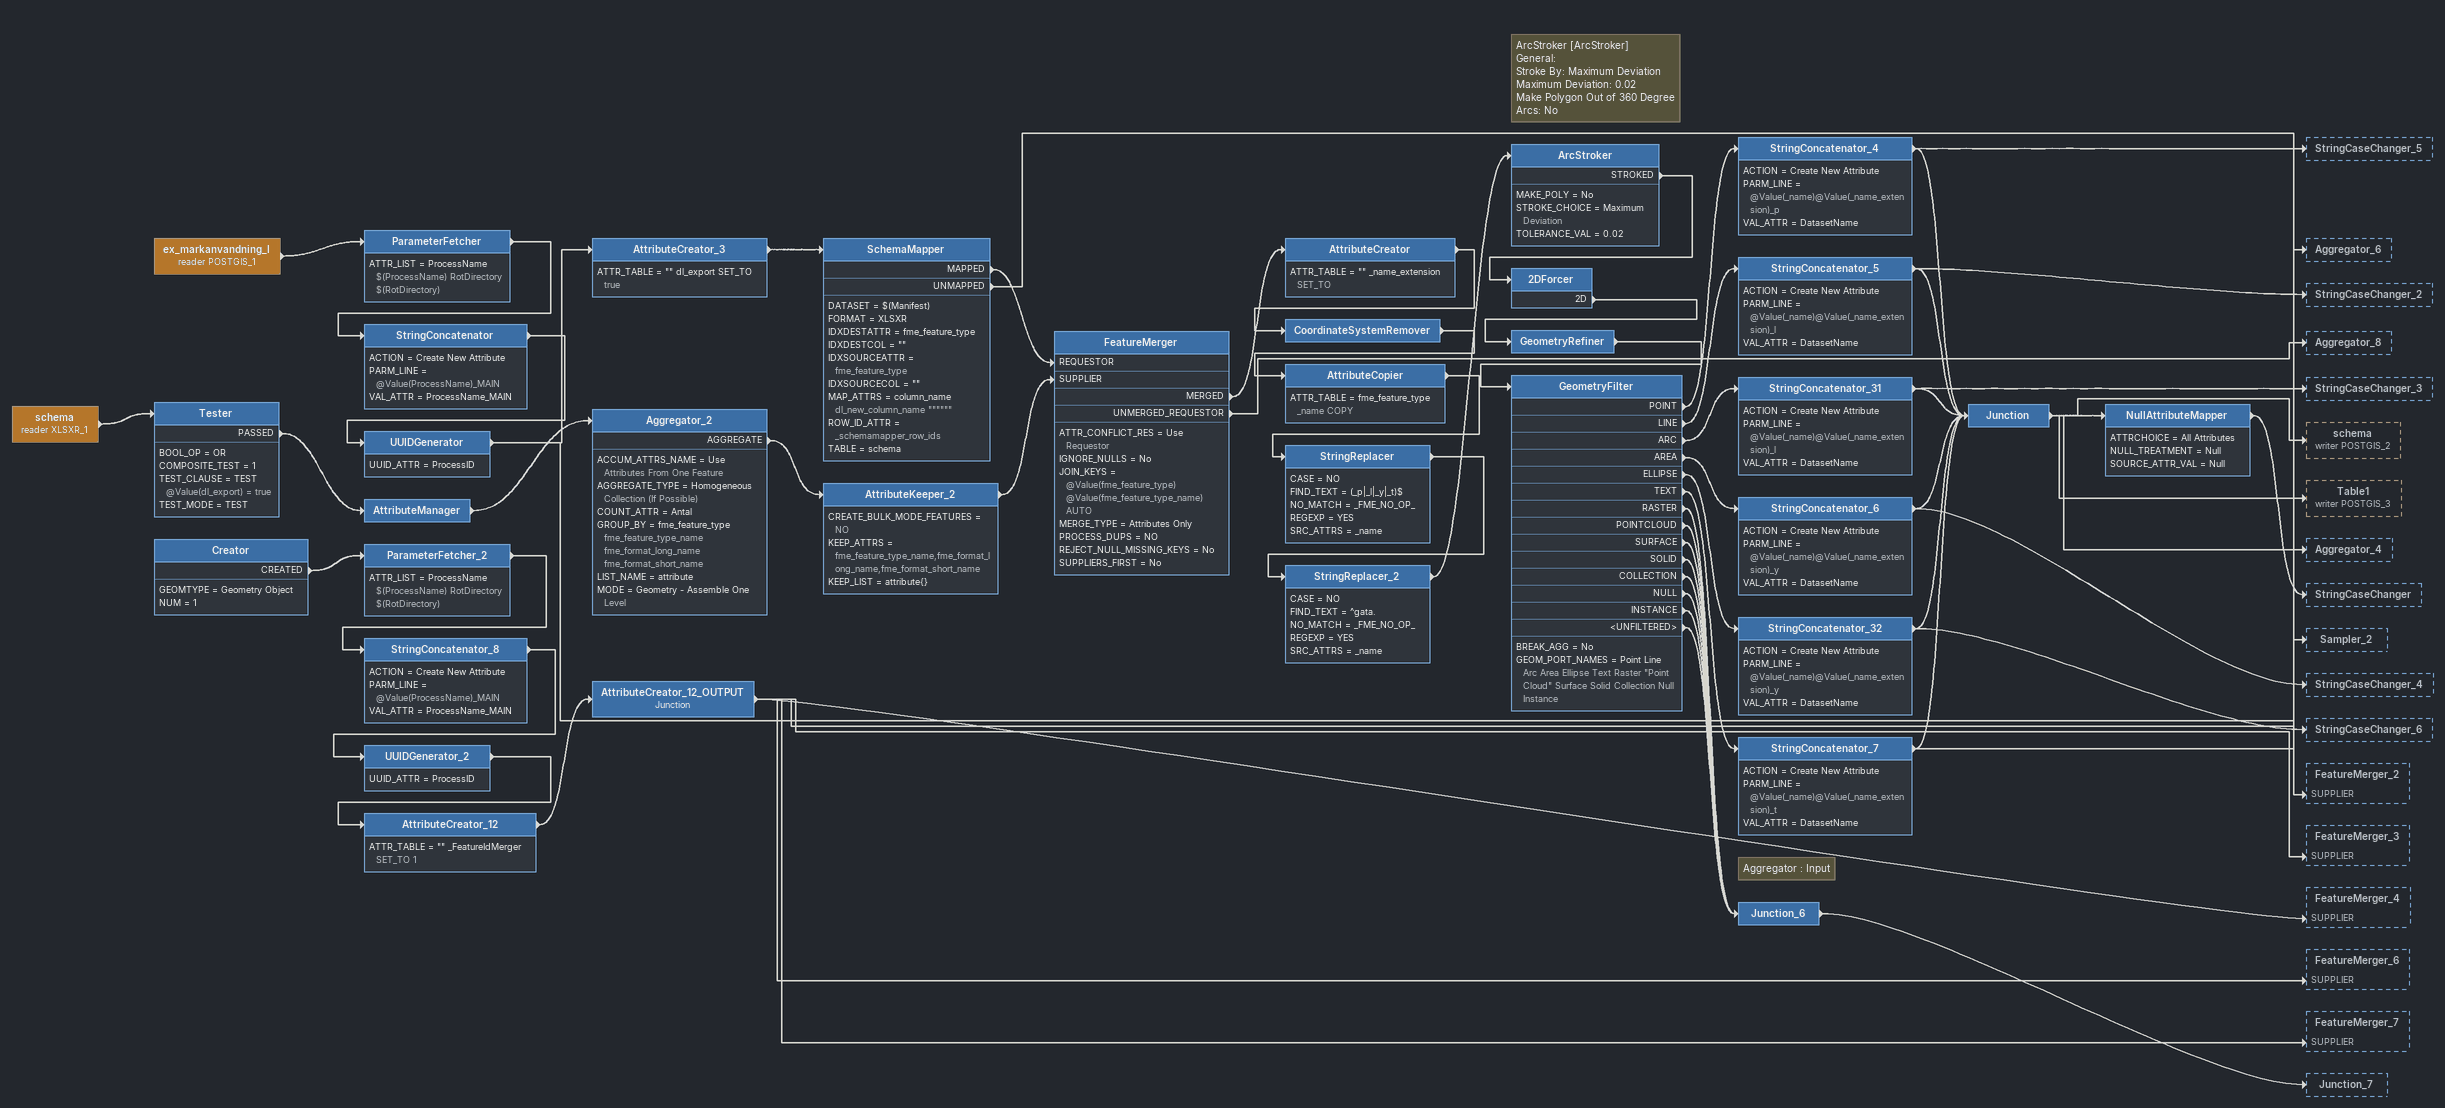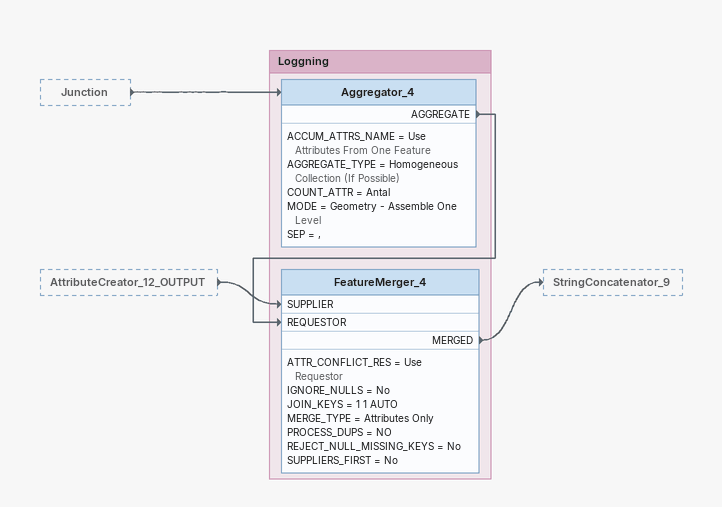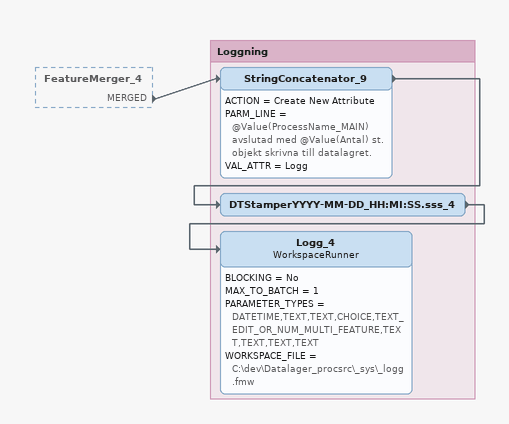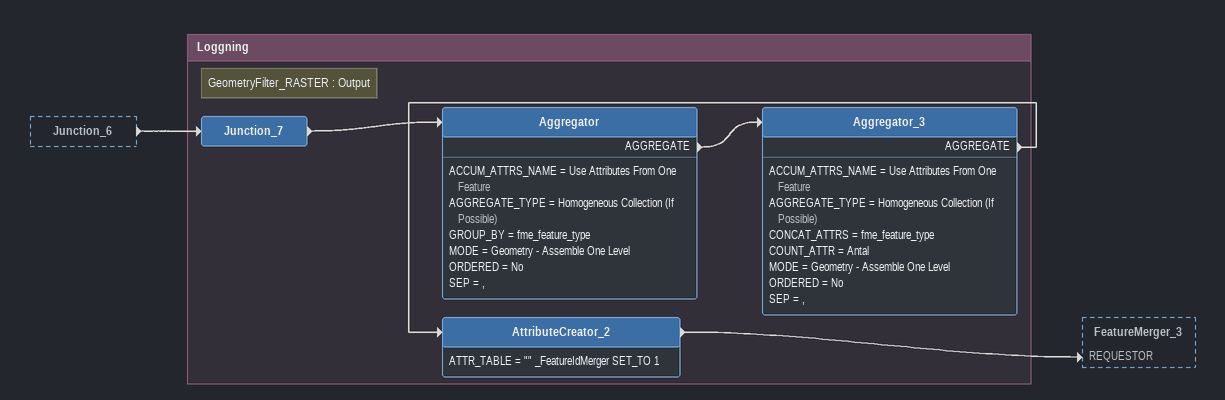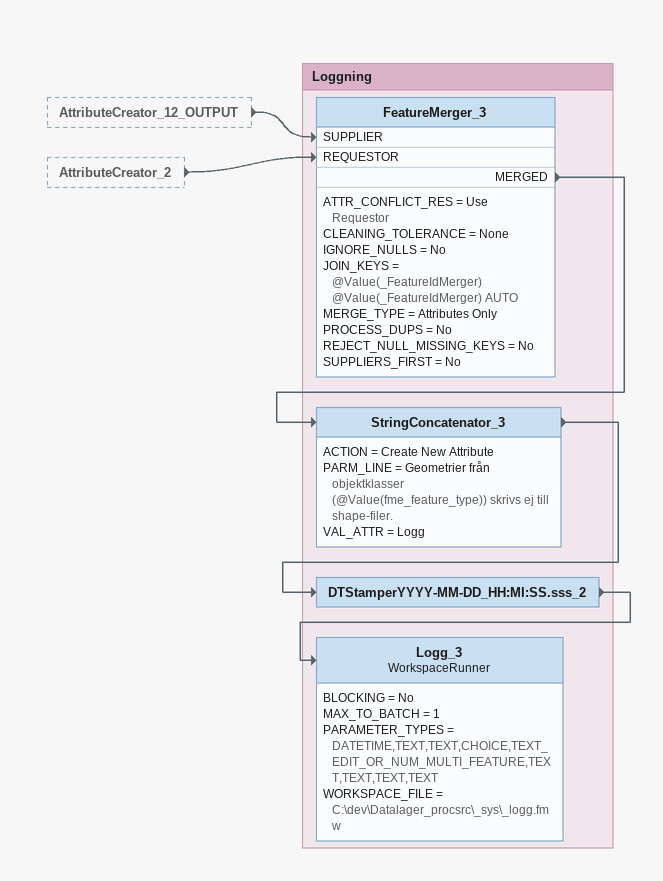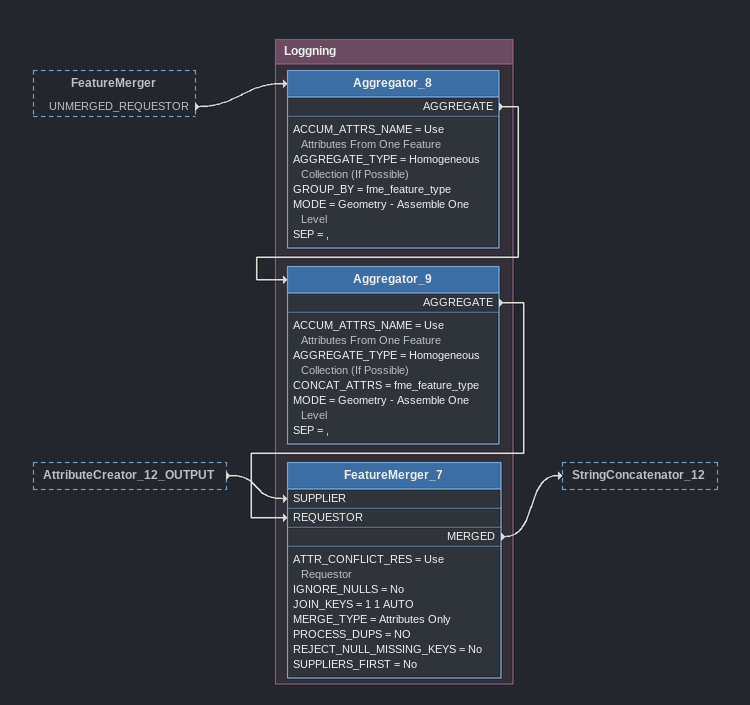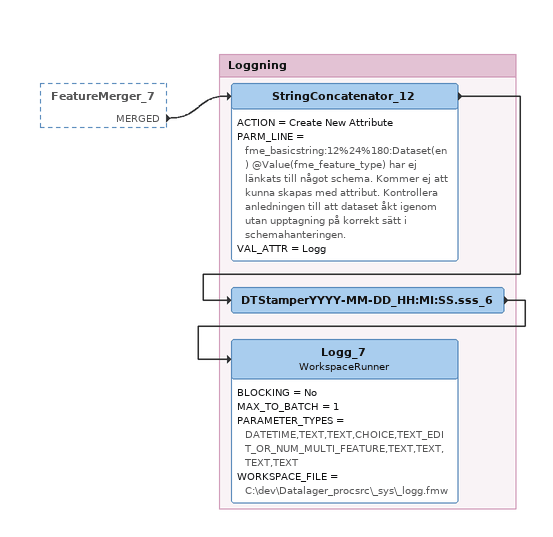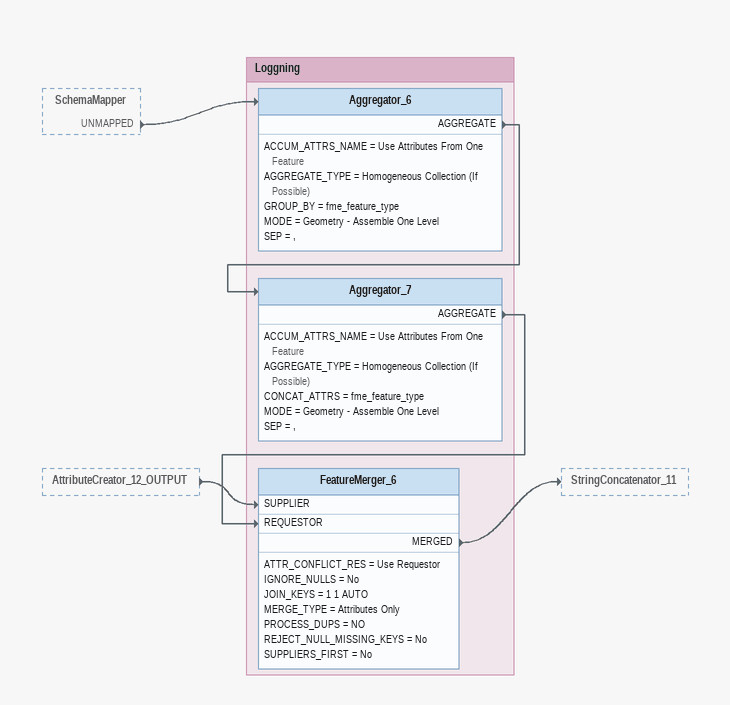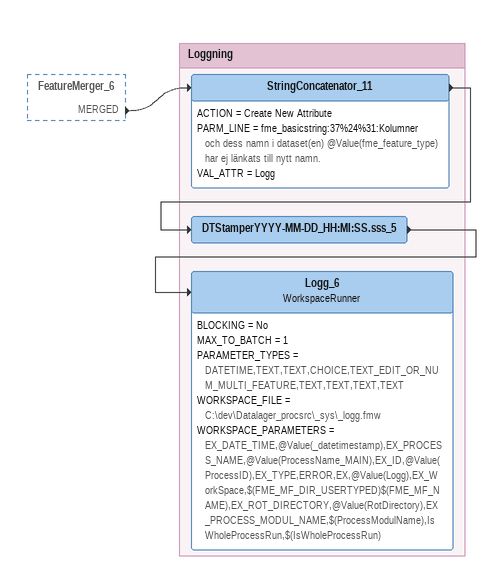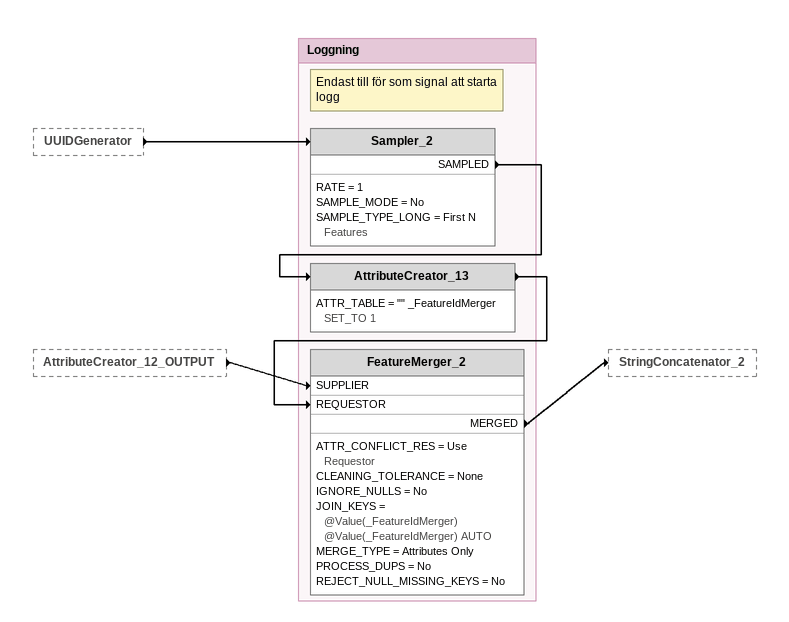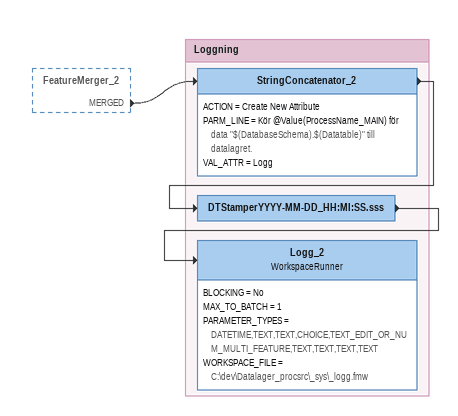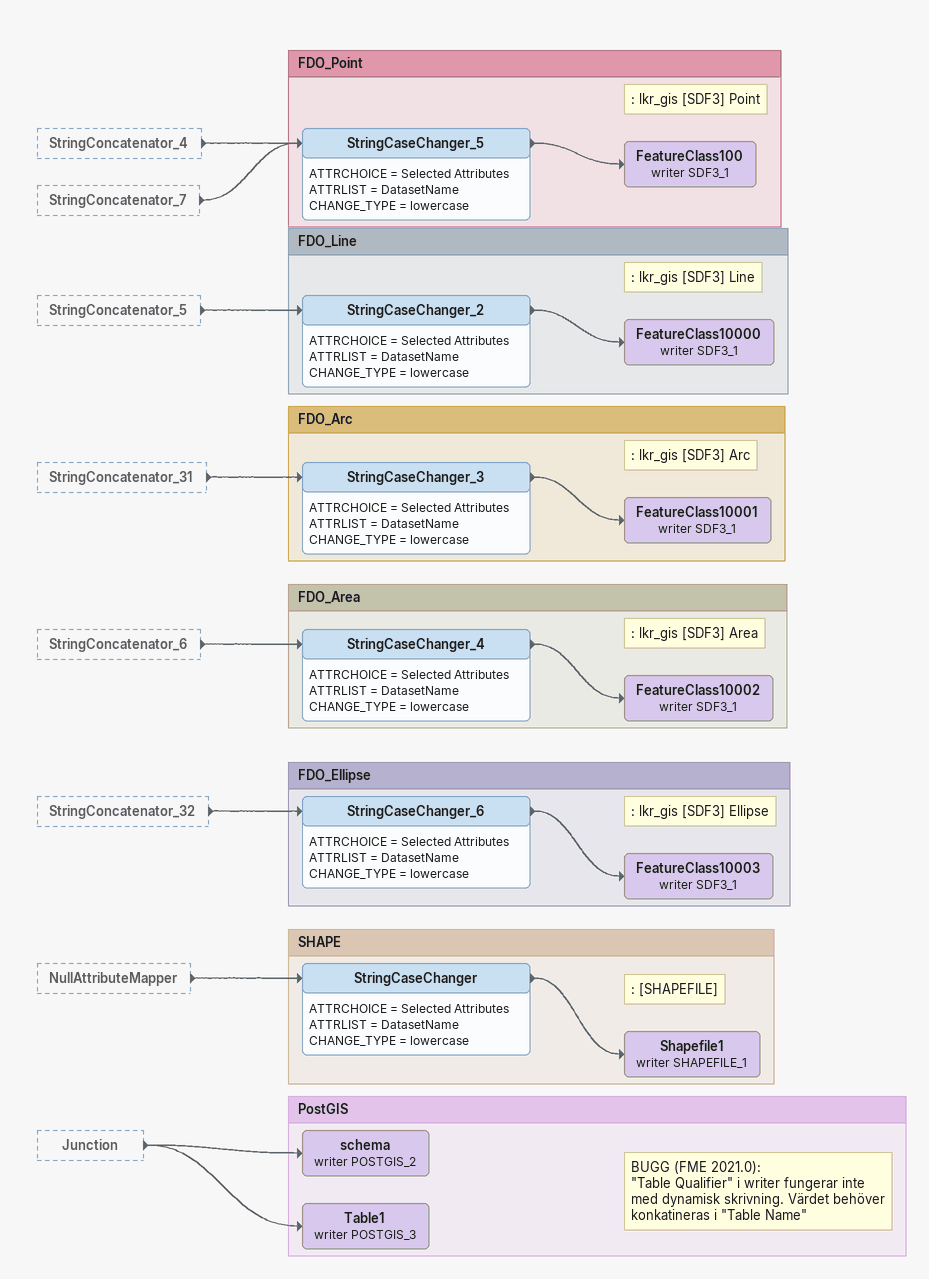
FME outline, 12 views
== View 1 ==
schema (reader XLSXR_1)
    -> Tester
Tester
    BOOL_OP = OR
    COMPOSITE_TEST = 1
    TEST_CLAUSE = TEST @Value(dl_export) = true
    TEST_MODE = TEST
    PASSED -> AttributeManager
AttributeManager
    -> Aggregator_2
Aggregator_2
    ACCUM_ATTRS_NAME = Use Attributes From One Feature
    AGGREGATE_TYPE = Homogeneous Collection (If Possible)
    COUNT_ATTR = Antal
    GROUP_BY = fme_feature_type fme_feature_type_name fme_format_long_name fme_format_short_name
    LIST_NAME = attribute
    MODE = Geometry - Assemble One Level
    AGGREGATE -> AttributeKeeper_2
AttributeKeeper_2
    CREATE_BULK_MODE_FEATURES = NO
    KEEP_ATTRS = fme_feature_type_name,fme_format_long_name,fme_format_short_name
    KEEP_LIST = attribute{}
    -> FeatureMerger [SUPPLIER]
ex_markanvandning_l (reader POSTGIS_1)
    -> ParameterFetcher
ParameterFetcher
    ATTR_LIST = ProcessName $(ProcessName) RotDirectory $(RotDirectory)
    -> StringConcatenator
StringConcatenator
    ACTION = Create New Attribute
    PARM_LINE = @Value(ProcessName)_MAIN
    VAL_ATTR = ProcessName_MAIN
    -> UUIDGenerator
UUIDGenerator
    UUID_ATTR = ProcessID
    -> AttributeCreator_3
    -> Sampler_2
AttributeCreator_3
    ATTR_TABLE = "" dl_export SET_TO true
    -> SchemaMapper
SchemaMapper
    DATASET = $(Manifest)
    FORMAT = XLSXR
    IDXDESTATTR = fme_feature_type
    IDXDESTCOL = ""
    IDXSOURCEATTR = fme_feature_type
    IDXSOURCECOL = ""
    MAP_ATTRS = column_name dl_new_column_name """"""
    ROW_ID_ATTR = _schemamapper_row_ids
    TABLE = schema
    MAPPED -> FeatureMerger [REQUESTOR]
    UNMAPPED -> Aggregator_6
FeatureMerger
    ATTR_CONFLICT_RES = Use Requestor
    IGNORE_NULLS = No
    JOIN_KEYS = @Value(fme_feature_type) @Value(fme_feature_type_name) AUTO
    MERGE_TYPE = Attributes Only
    PROCESS_DUPS = NO
    REJECT_NULL_MISSING_KEYS = No
    SUPPLIERS_FIRST = No
    MERGED -> AttributeCreator
    UNMERGED_REQUESTOR -> Aggregator_8
AttributeCreator
    ATTR_TABLE = "" _name_extension SET_TO
    -> CoordinateSystemRemover
CoordinateSystemRemover
    -> AttributeCopier
AttributeCopier
    ATTR_TABLE = fme_feature_type _name COPY
    -> StringReplacer
StringReplacer
    CASE = NO
    FIND_TEXT = (_p|_l|_y|_t)$
    NO_MATCH = _FME_NO_OP_
    REGEXP = YES
    SRC_ATTRS = _name
    -> StringReplacer_2
StringReplacer_2
    CASE = NO
    FIND_TEXT = ^gata.
    NO_MATCH = _FME_NO_OP_
    REGEXP = YES
    SRC_ATTRS = _name
    -> ArcStroker
Note: ArcStroker [ArcStroker] / General: / Stroke By: Maximum Deviation / Maximum Deviation: 0.02 / Make Polygon Out of 360 Degree Arcs: No
ArcStroker
    MAKE_POLY = No
    STROKE_CHOICE = Maximum Deviation
    TOLERANCE_VAL = 0.02
    STROKED -> 2DForcer
2DForcer
    2D -> GeometryRefiner
GeometryRefiner
    -> GeometryFilter
GeometryFilter
    BREAK_AGG = No
    GEOM_PORT_NAMES = Point Line Arc Area Ellipse Text Raster "Point Cloud" Surface Solid Collection Null Instance
    POINT -> StringConcatenator_4
    LINE -> StringConcatenator_5
    ARC -> StringConcatenator_31
    AREA -> StringConcatenator_6
    ELLIPSE -> StringConcatenator_32
    TEXT -> StringConcatenator_7
    RASTER -> Junction_6
    POINTCLOUD -> Junction_6
    SURFACE -> Junction_6
    SOLID -> Junction_6
    COLLECTION -> Junction_6
    NULL -> Junction_6
    INSTANCE -> Junction_6
    <UNFILTERED> -> Junction_6
StringConcatenator_4
    ACTION = Create New Attribute
    PARM_LINE = @Value(_name)@Value(_name_extension)_p
    VAL_ATTR = DatasetName
    -> StringCaseChanger_5
    -> Junction
StringConcatenator_5
    ACTION = Create New Attribute
    PARM_LINE = @Value(_name)@Value(_name_extension)_l
    VAL_ATTR = DatasetName
    -> StringCaseChanger_2
    -> Junction
StringConcatenator_31
    ACTION = Create New Attribute
    PARM_LINE = @Value(_name)@Value(_name_extension)_l
    VAL_ATTR = DatasetName
    -> StringCaseChanger_3
    -> Junction
StringConcatenator_6
    ACTION = Create New Attribute
    PARM_LINE = @Value(_name)@Value(_name_extension)_y
    VAL_ATTR = DatasetName
    -> StringCaseChanger_4
    -> Junction
StringConcatenator_32
    ACTION = Create New Attribute
    PARM_LINE = @Value(_name)@Value(_name_extension)_y
    VAL_ATTR = DatasetName
    -> StringCaseChanger_6
    -> Junction
StringConcatenator_7
    ACTION = Create New Attribute
    PARM_LINE = @Value(_name)@Value(_name_extension)_t
    VAL_ATTR = DatasetName
    -> StringCaseChanger_5
    -> Junction
Junction
    -> NullAttributeMapper
    -> schema (writer POSTGIS_2)
    -> Table1 (writer POSTGIS_3)
    -> Aggregator_4
NullAttributeMapper
    ATTRCHOICE = All Attributes
    NULL_TREATMENT = Null
    SOURCE_ATTR_VAL = Null
    -> StringCaseChanger
Note: Aggregator : Input
Junction_6
    -> Junction_7
Creator
    GEOMTYPE = Geometry Object
    NUM = 1
    CREATED -> ParameterFetcher_2
ParameterFetcher_2
    ATTR_LIST = ProcessName $(ProcessName) RotDirectory $(RotDirectory)
    -> StringConcatenator_8
StringConcatenator_8
    ACTION = Create New Attribute
    PARM_LINE = @Value(ProcessName)_MAIN
    VAL_ATTR = ProcessName_MAIN
    -> UUIDGenerator_2
UUIDGenerator_2
    UUID_ATTR = ProcessID
    -> AttributeCreator_12
AttributeCreator_12
    ATTR_TABLE = "" _FeatureIdMerger SET_TO 1
    -> AttributeCreator_12_OUTPUT
AttributeCreator_12_OUTPUT: Junction
    -> FeatureMerger_2 [SUPPLIER]
    -> FeatureMerger_3 [SUPPLIER]
    -> FeatureMerger_4 [SUPPLIER]
    -> FeatureMerger_6 [SUPPLIER]
    -> FeatureMerger_7 [SUPPLIER]

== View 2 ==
Junction [outside]
    -> Aggregator_4
AttributeCreator_12_OUTPUT [outside]
    -> FeatureMerger_4 [SUPPLIER]

Bookmark: Loggning
Aggregator_4
    ACCUM_ATTRS_NAME = Use Attributes From One Feature
    AGGREGATE_TYPE = Homogeneous Collection (If Possible)
    COUNT_ATTR = Antal
    MODE = Geometry - Assemble One Level
    SEP = ,
    AGGREGATE -> FeatureMerger_4 [REQUESTOR]
FeatureMerger_4
    ATTR_CONFLICT_RES = Use Requestor
    IGNORE_NULLS = No
    JOIN_KEYS = 1 1 AUTO
    MERGE_TYPE = Attributes Only
    PROCESS_DUPS = NO
    REJECT_NULL_MISSING_KEYS = No
    SUPPLIERS_FIRST = No
    MERGED -> StringConcatenator_9

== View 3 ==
FeatureMerger_4 [outside]
    MERGED -> StringConcatenator_9

Bookmark: Loggning
StringConcatenator_9
    ACTION = Create New Attribute
    PARM_LINE = @Value(ProcessName_MAIN) avslutad med @Value(Antal) st. objekt skrivna till datalagret.
    VAL_ATTR = Logg
    -> DTStamperYYYY-MM-DD_HH:MI:SS.sss_4
DTStamperYYYY-MM-DD_HH:MI:SS.sss_4
    -> Logg_4
Logg_4: WorkspaceRunner
    BLOCKING = No
    MAX_TO_BATCH = 1
    PARAMETER_TYPES = DATETIME,TEXT,TEXT,CHOICE,TEXT_EDIT_OR_NUM_MULTI_FEATURE,TEXT,TEXT,TEXT,TEXT
    WORKSPACE_FILE = C:\dev\Datalager_procsrc\_sys\_logg.fmw

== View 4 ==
Junction_6 [outside]
    -> Junction_7

Bookmark: Loggning
Note: GeometryFilter_RASTER : Output
Junction_7
    -> Aggregator
Aggregator
    ACCUM_ATTRS_NAME = Use Attributes From One Feature
    AGGREGATE_TYPE = Homogeneous Collection (If Possible)
    GROUP_BY = fme_feature_type
    MODE = Geometry - Assemble One Level
    ORDERED = No
    SEP = ,
    AGGREGATE -> Aggregator_3
Aggregator_3
    ACCUM_ATTRS_NAME = Use Attributes From One Feature
    AGGREGATE_TYPE = Homogeneous Collection (If Possible)
    CONCAT_ATTRS = fme_feature_type
    COUNT_ATTR = Antal
    MODE = Geometry - Assemble One Level
    ORDERED = No
    SEP = ,
    AGGREGATE -> AttributeCreator_2
AttributeCreator_2
    ATTR_TABLE = "" _FeatureIdMerger SET_TO 1
    -> FeatureMerger_3 [REQUESTOR]

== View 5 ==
AttributeCreator_12_OUTPUT [outside]
    -> FeatureMerger_3 [SUPPLIER]
AttributeCreator_2 [outside]
    -> FeatureMerger_3 [REQUESTOR]

Bookmark: Loggning
FeatureMerger_3
    ATTR_CONFLICT_RES = Use Requestor
    CLEANING_TOLERANCE = None
    IGNORE_NULLS = No
    JOIN_KEYS = @Value(_FeatureIdMerger) @Value(_FeatureIdMerger) AUTO
    MERGE_TYPE = Attributes Only
    PROCESS_DUPS = No
    REJECT_NULL_MISSING_KEYS = No
    SUPPLIERS_FIRST = No
    MERGED -> StringConcatenator_3
StringConcatenator_3
    ACTION = Create New Attribute
    PARM_LINE = Geometrier från objektklasser (@Value(fme_feature_type)) skrivs ej till shape-filer.
    VAL_ATTR = Logg
    -> DTStamperYYYY-MM-DD_HH:MI:SS.sss_2
DTStamperYYYY-MM-DD_HH:MI:SS.sss_2
    -> Logg_3
Logg_3: WorkspaceRunner
    BLOCKING = No
    MAX_TO_BATCH = 1
    PARAMETER_TYPES = DATETIME,TEXT,TEXT,CHOICE,TEXT_EDIT_OR_NUM_MULTI_FEATURE,TEXT,TEXT,TEXT,TEXT
    WORKSPACE_FILE = C:\dev\Datalager_procsrc\_sys\_logg.fmw

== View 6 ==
FeatureMerger [outside]
    UNMERGED_REQUESTOR -> Aggregator_8
AttributeCreator_12_OUTPUT [outside]
    -> FeatureMerger_7 [SUPPLIER]

Bookmark: Loggning
Aggregator_8
    ACCUM_ATTRS_NAME = Use Attributes From One Feature
    AGGREGATE_TYPE = Homogeneous Collection (If Possible)
    GROUP_BY = fme_feature_type
    MODE = Geometry - Assemble One Level
    SEP = ,
    AGGREGATE -> Aggregator_9
Aggregator_9
    ACCUM_ATTRS_NAME = Use Attributes From One Feature
    AGGREGATE_TYPE = Homogeneous Collection (If Possible)
    CONCAT_ATTRS = fme_feature_type
    MODE = Geometry - Assemble One Level
    SEP = ,
    AGGREGATE -> FeatureMerger_7 [REQUESTOR]
FeatureMerger_7
    ATTR_CONFLICT_RES = Use Requestor
    IGNORE_NULLS = No
    JOIN_KEYS = 1 1 AUTO
    MERGE_TYPE = Attributes Only
    PROCESS_DUPS = NO
    REJECT_NULL_MISSING_KEYS = No
    SUPPLIERS_FIRST = No
    MERGED -> StringConcatenator_12

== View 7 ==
FeatureMerger_7 [outside]
    MERGED -> StringConcatenator_12

Bookmark: Loggning
StringConcatenator_12
    ACTION = Create New Attribute
    PARM_LINE = fme_basicstring:12%24%180:Dataset(en) @Value(fme_feature_type) har ej länkats till något schema. Kommer ej att kunna skapas med attribut. Kontrollera anledningen till att dataset åkt igenom utan upptagning på korrekt sätt i schemahanteringen.
    VAL_ATTR = Logg
    -> DTStamperYYYY-MM-DD_HH:MI:SS.sss_6
DTStamperYYYY-MM-DD_HH:MI:SS.sss_6
    -> Logg_7
Logg_7: WorkspaceRunner
    BLOCKING = No
    MAX_TO_BATCH = 1
    PARAMETER_TYPES = DATETIME,TEXT,TEXT,CHOICE,TEXT_EDIT_OR_NUM_MULTI_FEATURE,TEXT,TEXT,TEXT,TEXT
    WORKSPACE_FILE = C:\dev\Datalager_procsrc\_sys\_logg.fmw

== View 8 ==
SchemaMapper [outside]
    UNMAPPED -> Aggregator_6
AttributeCreator_12_OUTPUT [outside]
    -> FeatureMerger_6 [SUPPLIER]

Bookmark: Loggning
Aggregator_6
    ACCUM_ATTRS_NAME = Use Attributes From One Feature
    AGGREGATE_TYPE = Homogeneous Collection (If Possible)
    GROUP_BY = fme_feature_type
    MODE = Geometry - Assemble One Level
    SEP = ,
    AGGREGATE -> Aggregator_7
Aggregator_7
    ACCUM_ATTRS_NAME = Use Attributes From One Feature
    AGGREGATE_TYPE = Homogeneous Collection (If Possible)
    CONCAT_ATTRS = fme_feature_type
    MODE = Geometry - Assemble One Level
    SEP = ,
    AGGREGATE -> FeatureMerger_6 [REQUESTOR]
FeatureMerger_6
    ATTR_CONFLICT_RES = Use Requestor
    IGNORE_NULLS = No
    JOIN_KEYS = 1 1 AUTO
    MERGE_TYPE = Attributes Only
    PROCESS_DUPS = NO
    REJECT_NULL_MISSING_KEYS = No
    SUPPLIERS_FIRST = No
    MERGED -> StringConcatenator_11

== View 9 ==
FeatureMerger_6 [outside]
    MERGED -> StringConcatenator_11

Bookmark: Loggning
StringConcatenator_11
    ACTION = Create New Attribute
    PARM_LINE = fme_basicstring:37%24%31:Kolumner och dess namn i dataset(en) @Value(fme_feature_type) har ej länkats till nytt namn.
    VAL_ATTR = Logg
    -> DTStamperYYYY-MM-DD_HH:MI:SS.sss_5
DTStamperYYYY-MM-DD_HH:MI:SS.sss_5
    -> Logg_6
Logg_6: WorkspaceRunner
    BLOCKING = No
    MAX_TO_BATCH = 1
    PARAMETER_TYPES = DATETIME,TEXT,TEXT,CHOICE,TEXT_EDIT_OR_NUM_MULTI_FEATURE,TEXT,TEXT,TEXT,TEXT
    WORKSPACE_FILE = C:\dev\Datalager_procsrc\_sys\_logg.fmw
    WORKSPACE_PARAMETERS = EX_DATE_TIME,@Value(_datetimestamp),EX_PROCESS_NAME,@Value(ProcessName_MAIN),EX_ID,@Value(ProcessID),EX_TYPE,ERROR,EX,@Value(Logg),EX_WorkSpace,$(FME_MF_DIR_USERTYPED)$(FME_MF_NAME),EX_ROT_DIRECTORY,@Value(RotDirectory),EX_PROCESS_MODUL_NAME,$(ProcessModulName),IsWholeProcessRun,$(IsWholeProcessRun)

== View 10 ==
UUIDGenerator [outside]
    -> Sampler_2
AttributeCreator_12_OUTPUT [outside]
    -> FeatureMerger_2 [SUPPLIER]

Bookmark: Loggning
Note: Endast till för som signal att starta logg
Sampler_2
    RATE = 1
    SAMPLE_MODE = No
    SAMPLE_TYPE_LONG = First N Features
    SAMPLED -> AttributeCreator_13
AttributeCreator_13
    ATTR_TABLE = "" _FeatureIdMerger SET_TO 1
    -> FeatureMerger_2 [REQUESTOR]
FeatureMerger_2
    ATTR_CONFLICT_RES = Use Requestor
    CLEANING_TOLERANCE = None
    IGNORE_NULLS = No
    JOIN_KEYS = @Value(_FeatureIdMerger) @Value(_FeatureIdMerger) AUTO
    MERGE_TYPE = Attributes Only
    PROCESS_DUPS = No
    REJECT_NULL_MISSING_KEYS = No
    MERGED -> StringConcatenator_2

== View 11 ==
FeatureMerger_2 [outside]
    MERGED -> StringConcatenator_2

Bookmark: Loggning
StringConcatenator_2
    ACTION = Create New Attribute
    PARM_LINE = Kör @Value(ProcessName_MAIN) för data "$(DatabaseSchema).$(Datatable)" till datalagret.
    VAL_ATTR = Logg
    -> DTStamperYYYY-MM-DD_HH:MI:SS.sss
DTStamperYYYY-MM-DD_HH:MI:SS.sss
    -> Logg_2
Logg_2: WorkspaceRunner
    BLOCKING = No
    MAX_TO_BATCH = 1
    PARAMETER_TYPES = DATETIME,TEXT,TEXT,CHOICE,TEXT_EDIT_OR_NUM_MULTI_FEATURE,TEXT,TEXT,TEXT,TEXT
    WORKSPACE_FILE = C:\dev\Datalager_procsrc\_sys\_logg.fmw

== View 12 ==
StringConcatenator_4 [outside]
    -> StringCaseChanger_5
StringConcatenator_7 [outside]
    -> StringCaseChanger_5
StringConcatenator_5 [outside]
    -> StringCaseChanger_2
StringConcatenator_31 [outside]
    -> StringCaseChanger_3
StringConcatenator_6 [outside]
    -> StringCaseChanger_4
StringConcatenator_32 [outside]
    -> StringCaseChanger_6
NullAttributeMapper [outside]
    -> StringCaseChanger
Junction [outside]
    -> schema (writer POSTGIS_2)
    -> Table1 (writer POSTGIS_3)

Bookmark: FDO_Line
StringCaseChanger_2
    ATTRCHOICE = Selected Attributes
    ATTRLIST = DatasetName
    CHANGE_TYPE = lowercase
    -> FeatureClass10000 (writer SDF3_1)
Note: : lkr_gis [SDF3] Line
FeatureClass10000 (writer SDF3_1)

Bookmark: FDO_Arc
StringCaseChanger_3
    ATTRCHOICE = Selected Attributes
    ATTRLIST = DatasetName
    CHANGE_TYPE = lowercase
    -> FeatureClass10001 (writer SDF3_1)
Note: : lkr_gis [SDF3] Arc
FeatureClass10001 (writer SDF3_1)

Bookmark: FDO_Area
StringCaseChanger_4
    ATTRCHOICE = Selected Attributes
    ATTRLIST = DatasetName
    CHANGE_TYPE = lowercase
    -> FeatureClass10002 (writer SDF3_1)
Note: : lkr_gis [SDF3] Area
FeatureClass10002 (writer SDF3_1)

Bookmark: FDO_Ellipse
StringCaseChanger_6
    ATTRCHOICE = Selected Attributes
    ATTRLIST = DatasetName
    CHANGE_TYPE = lowercase
    -> FeatureClass10003 (writer SDF3_1)
Note: : lkr_gis [SDF3] Ellipse
FeatureClass10003 (writer SDF3_1)

Bookmark: FDO_Point
StringCaseChanger_5
    ATTRCHOICE = Selected Attributes
    ATTRLIST = DatasetName
    CHANGE_TYPE = lowercase
    -> FeatureClass100 (writer SDF3_1)
Note: : lkr_gis [SDF3] Point
FeatureClass100 (writer SDF3_1)

Bookmark: SHAPE
StringCaseChanger
    ATTRCHOICE = Selected Attributes
    ATTRLIST = DatasetName
    CHANGE_TYPE = lowercase
    -> Shapefile1 (writer SHAPEFILE_1)
Note: : [SHAPEFILE]
Shapefile1 (writer SHAPEFILE_1)

Bookmark: PostGIS
Note: BUGG (FME 2021.0): / "Table Qualifier" i writer fungerar inte med dynamisk skrivning. Värdet behöver konkatineras i "Table Name"
schema (writer POSTGIS_2)
Table1 (writer POSTGIS_3)
